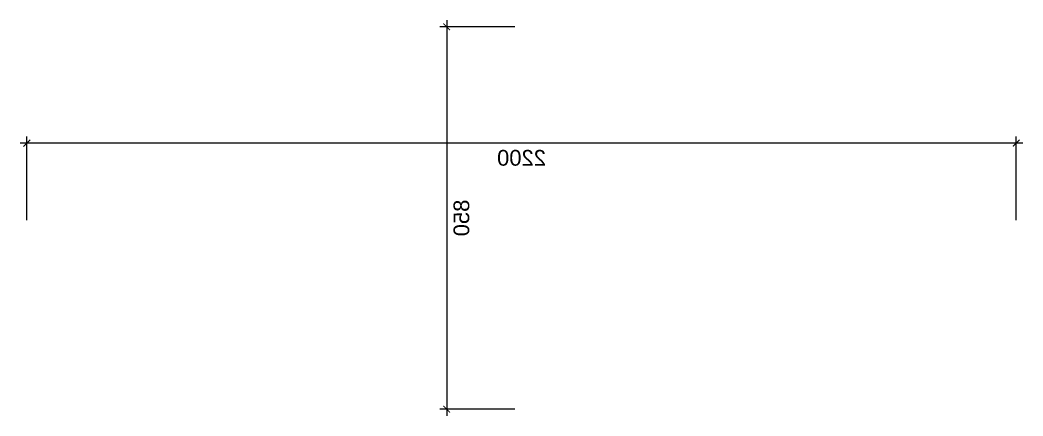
# Model space of a CAD drawing. Header units: millimetres. Extents: x -235126 to 312941, y -228449 to 114042.
# Drawn here: x -19682 to -17452, y -202649 to -201769 of the extents above; entities that cross this region are included whole.
import ezdxf

# ---------------------------------------------------------------- set-up
doc = ezdxf.new("R2010")
doc.units = ezdxf.units.MM
doc.header["$LTSCALE"] = 800
doc.layers.get('DEFPOINTS').update_dxf_attribs({"color": 250})
doc.layers.add('FF-FURN1-活动家具', color=1, linetype='Continuous')
doc.styles.get("Standard").update_dxf_attribs({"font": 'arial.ttf'})
doc.dimstyles.new('1：10', dxfattribs={"dimscale": 10, "dimtxt": 3.5, "dimasz": 1.5, "dimexe": 1.5, "dimexo": 1.5, "dimgap": 1.5, "dimtad": 1, "dimdec": 0, "dimzin": 0, "dimdsep": 46, "dimtxsty": 'Standard', "dimblk": 'ARCHTICK', "dimcen": 0, "dimdle": 1.5, "dimclrd": 8, "dimclre": 8, "dimclrt": 7, "dimadec": 0, "dimazin": 0, "dimtfac": 1, "dimtdec": 0, "dimtmove": 2, "dimatfit": 3, "dimldrblk": 'DOT', "dimfxl": 1, "dimtolj": 1, "dimtzin": 0, "dimarcsym": 0})

# ---------------------------------------------------------------- blocks, each defined once
blk = doc.blocks.new('_ArchTick')
at = {"color": 0, "linetype": 'ByBlock', "const_width": 0.15}
blk.add_lwpolyline([(-0.5, -0.5), (0.5, 0.5)], dxfattribs=at)
blk = doc.blocks.new('*D187')
at = {"layer": 'DEFPOINTS', "color": 8, "lineweight": -2, "transparency": 16777216}
for p, q in [((41647.7, 19715.2), (41814.2, 19715.2)), ((41799.2, 18850.2), (41799.2, 19730.2)), ((41647.7, 18865.2), (41814.2, 18865.2))]:
    blk.add_line(p, q, dxfattribs=at)
at = {"layer": 'DEFPOINTS', "color": 0, "transparency": 16777216}
for p in [(41632.7, 19715.2), (41799.2, 19715.2), (41632.7, 18865.2)]:
    blk.add_point(p, dxfattribs=at)
at = {"layer": 'DEFPOINTS', "color": 8, "lineweight": -2, "transparency": 16777216, "xscale": 15, "yscale": 15, "zscale": 15}
for p, rotation in [((41799.2, 19715.2), 90), ((41799.2, 18865.2), 270)]:
    blk.add_blockref('_ArchTick', p, dxfattribs=dict(at, rotation=rotation))
at = {"layer": 'DEFPOINTS', "color": 7, "transparency": 16777216, "insert": (41766.3, 19290.2), "char_height": 35, "attachment_point": 5, "rotation": 90}
blk.add_mtext('\\A1;850', dxfattribs=at)
blk = doc.blocks.new('_Dot')
at = {"color": 0, "linetype": 'ByBlock', "lineweight": -2}
blk.add_line((-0.5, 0), (-1, 0), dxfattribs=at)
at = {"color": 0, "linetype": 'ByBlock', "const_width": 0.5}
blk.add_lwpolyline([(-0.25, 0, 1), (0.25, 0, 1)], format="xyb", close=True, dxfattribs=at)
blk = doc.blocks.new('*D188')
at = {"layer": 'DEFPOINTS', "color": 8, "lineweight": -2, "transparency": 16777216}
for p, q in [((40532.8, 19295), (40532.8, 19108.8)), ((42732.8, 19295), (42732.8, 19108.8)), ((40517.8, 19123.8), (42747.8, 19123.8))]:
    blk.add_line(p, q, dxfattribs=at)
at = {"layer": 'DEFPOINTS', "color": 0, "transparency": 16777216}
for p in [(40532.8, 19310), (42732.8, 19310), (42732.8, 19123.8)]:
    blk.add_point(p, dxfattribs=at)
at = {"layer": 'DEFPOINTS', "color": 8, "lineweight": -2, "transparency": 16777216, "xscale": 15, "yscale": 15, "zscale": 15, "rotation": 180}
blk.add_blockref('_ArchTick', (40532.8, 19123.8), dxfattribs=at)
at = {"layer": 'DEFPOINTS', "color": 8, "lineweight": -2, "transparency": 16777216, "xscale": 15, "yscale": 15, "zscale": 15}
blk.add_blockref('_ArchTick', (42732.8, 19123.8), dxfattribs=at)
at = {"layer": 'DEFPOINTS', "color": 7, "transparency": 16777216, "insert": (41632.8, 19156.7), "char_height": 35, "attachment_point": 5}
blk.add_mtext('\\A1;2200', dxfattribs=at)
blk = doc.blocks.new('fjfgjgfdfj')
at = {"layer": 'DEFPOINTS'}
dim = blk.add_linear_dim(base=(68400.8, 23703.3), p1=(67550.8, 23869.8), p2=(68400.8, 23869.8), dimstyle='1：10', dxfattribs=at)
dim.commit()
dim.dimension.update_dxf_attribs({"geometry": '*D187', "text_midpoint": (67975.8, 23736.2), "insert": (48685.6, 65502.5)})
dim = blk.add_linear_dim(base=(67809.5, 22769.7), p1=(67995.7, 24969.7), p2=(67995.7, 22769.7), angle=270, dimstyle='1：10', dxfattribs=at)
dim.commit()
dim.dimension.update_dxf_attribs({"geometry": '*D188', "text_midpoint": (67842.3, 23869.7), "insert": (48685.6, 65502.5)})

msp = doc.modelspace()

# ---------------------------------------------------------------- block references
at = {"layer": 'FF-FURN1-活动家具', "xscale": -1, "rotation": 180.0000000267143}
msp.add_blockref('fjfgjgfdfj', (-71751.7, -117416.7), dxfattribs=at)

doc.saveas('drawing.dxf')
